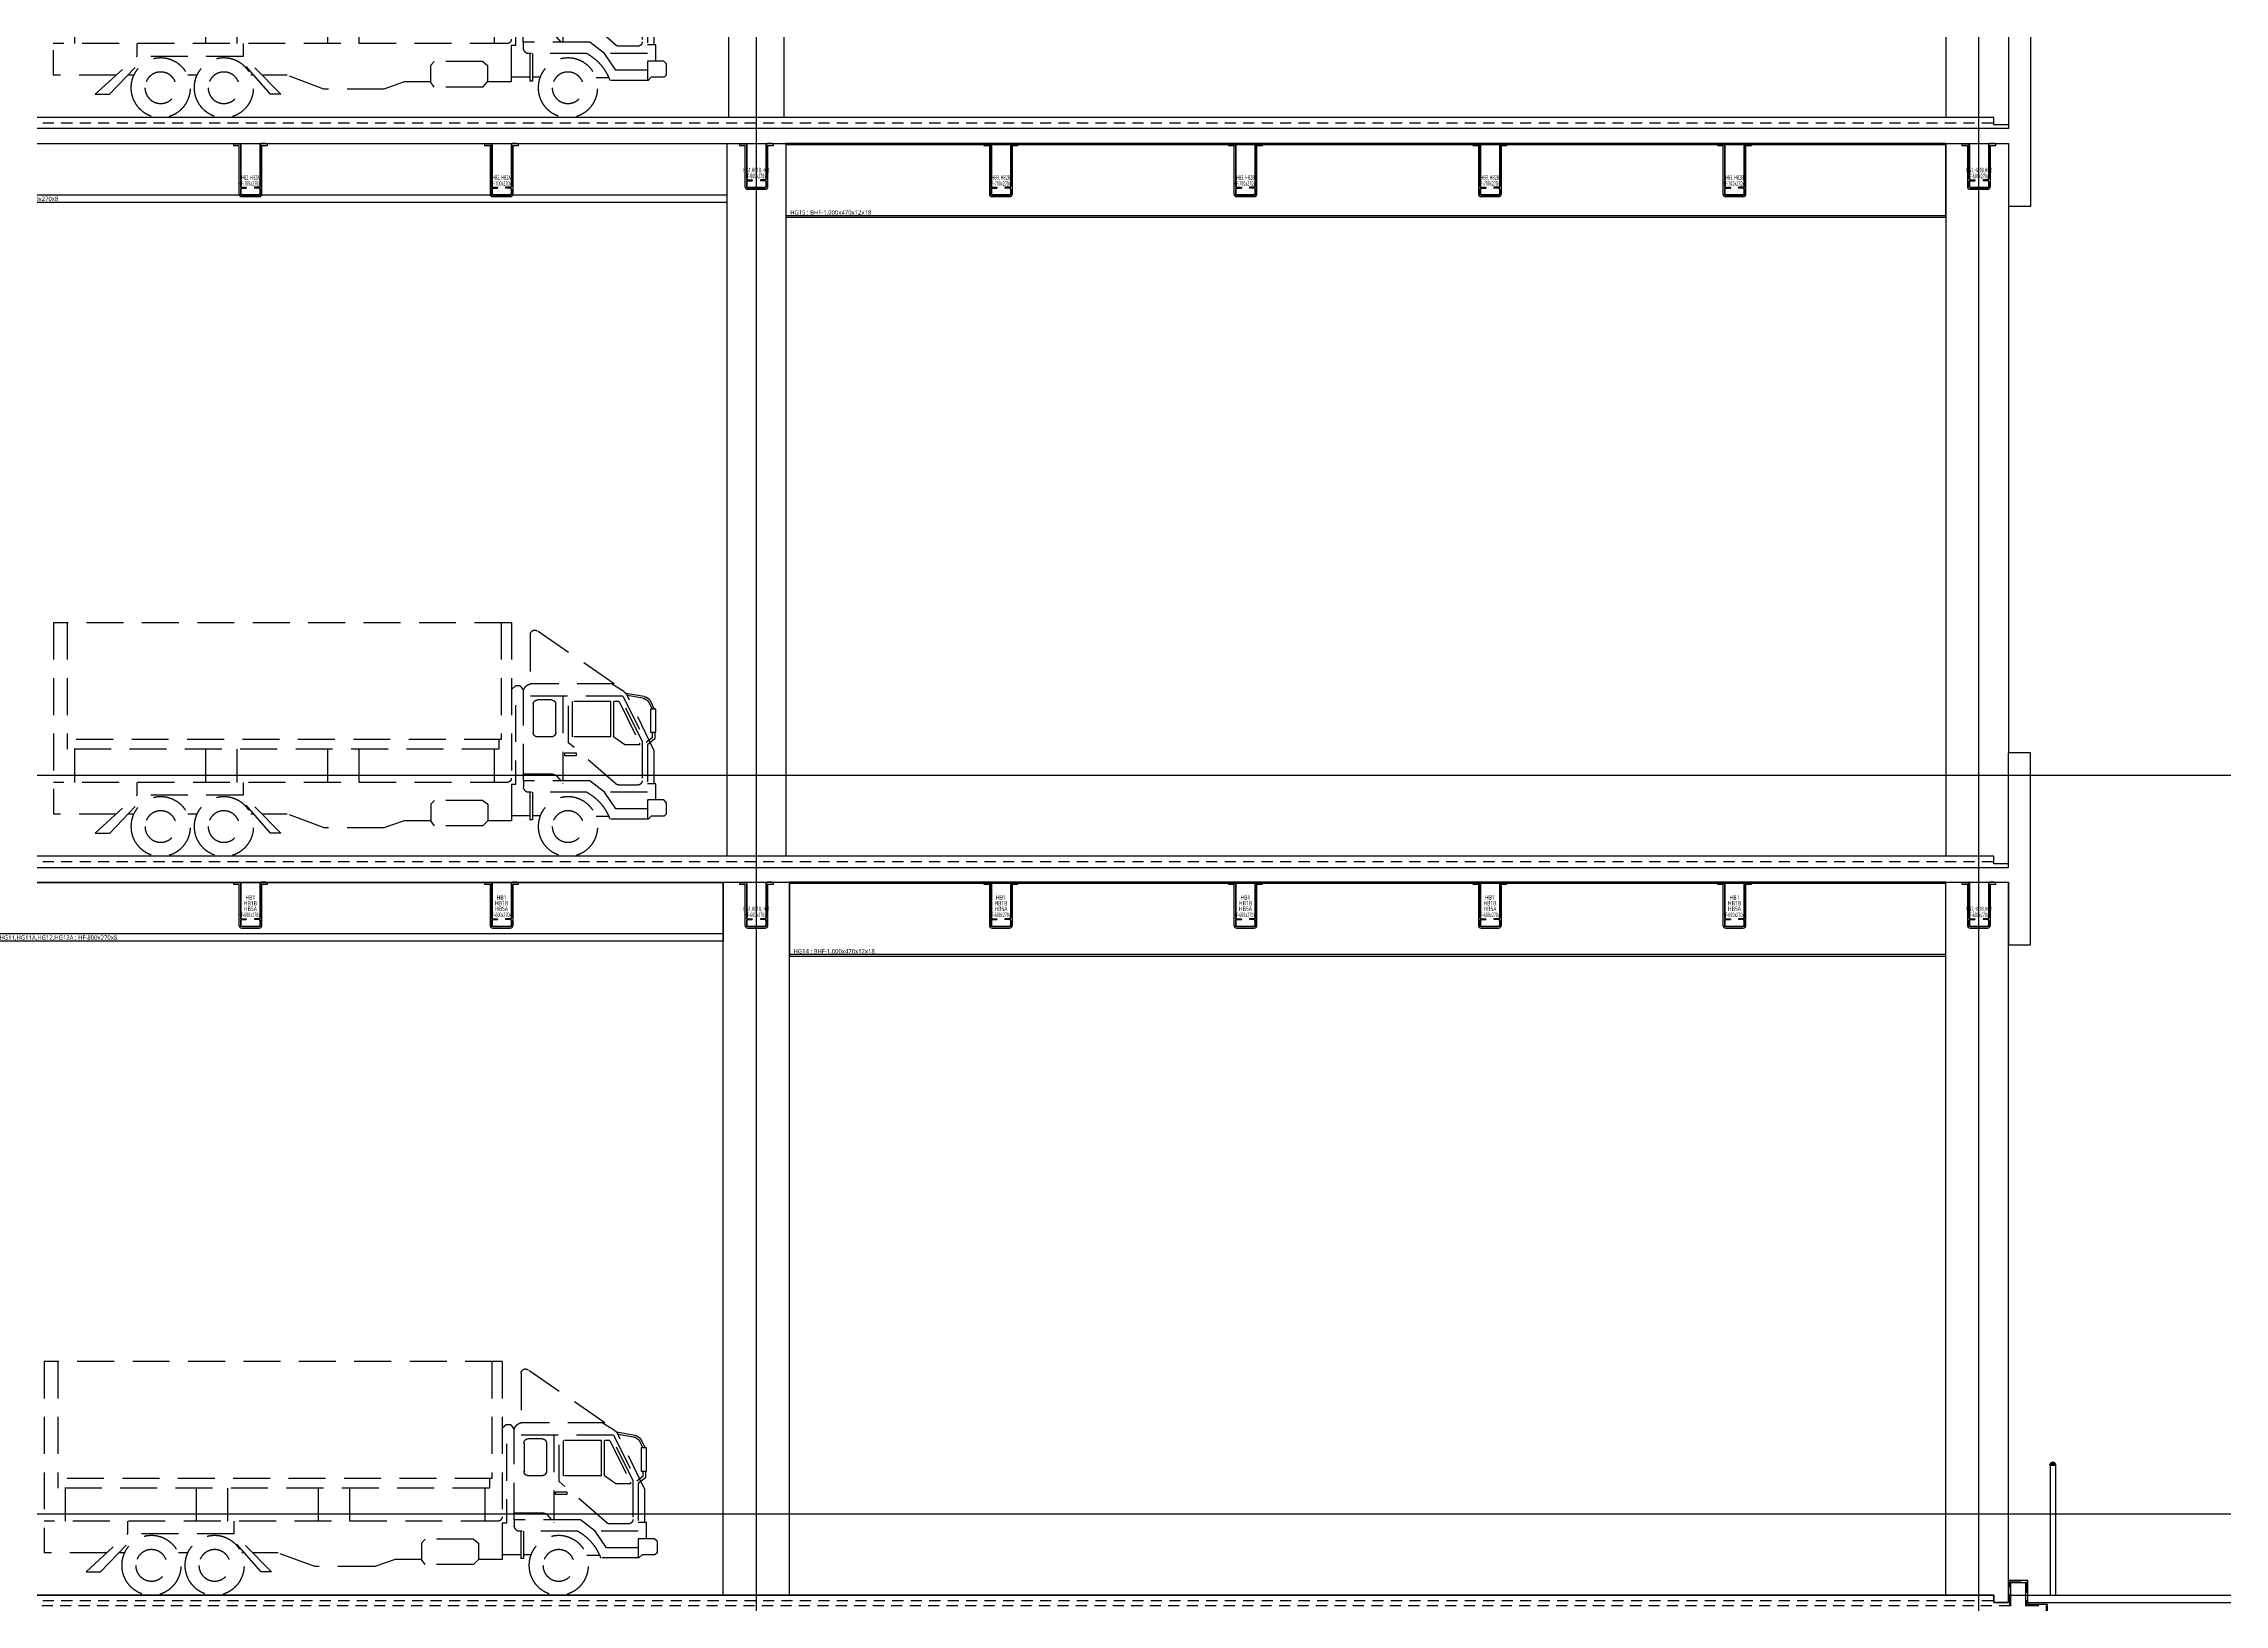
# Model space of a CAD drawing. Header units: millimetres. Extents: x 35054840 to 35483341, y -1288013 to -991013.
# Drawn here: x 35311087 to 35340609, y -1228518 to -1207393 of the extents above; entities that cross this region are included whole.
import ezdxf
from ezdxf.enums import TextEntityAlignment as Align

# ---------------------------------------------------------------- set-up
doc = ezdxf.new("R2010")
doc.units = ezdxf.units.MM
doc.header["$LTSCALE"] = 1000
doc.header["$MEASUREMENT"] = 0
doc.header["$PDSIZE"] = -10
doc.linetypes.add('DASHED', pattern=[0.75, 0.5, -0.25])
doc.linetypes.add('HID', pattern=[2.5, 1.5, -1])
doc.layers.get('0').update_dxf_attribs({"linetype": 'CONTINUOUS'})
doc.layers.get('Defpoints').update_dxf_attribs({"color": 161, "linetype": 'CONTINUOUS'})
for name, color, linetype in [('02-COL', 2, 'CONTINUOUS'), ('_LIBR', 1, 'CONTINUOUS'), ('cen', 1, 'CONTINUOUS'), ('con', 2, 'CONTINUOUS'), ('ELE5', 254, 'CONTINUOUS'), ('ELE6', 8, 'CONTINUOUS'), ('FIN', 9, 'CONTINUOUS'), ('FIN(내화피복)', 8, 'CONTINUOUS'), ('HAT-252', 252, 'CONTINUOUS'), ('HF', 3, 'CONTINUOUS'), ('KZ_횡단_계획선', 3, 'CONTINUOUS'), ('S-SBEAM-HF', 4, 'CONTINUOUS'), ('S-SGIRDER-HF', 3, 'CONTINUOUS'), ('wire-meshes', 1, 'CONTINUOUS'), ('벽배수판', 3, 'CONTINUOUS'), ('주주', 210, 'CONTINUOUS'), ('주주캡', 4, 'CONTINUOUS')]:
    doc.layers.add(name, color=color, linetype=linetype)
doc.styles.add('TE', font='malgun_0.ttf')

# ---------------------------------------------------------------- blocks, each defined once
blk = doc.blocks.new('A$C203B301E')
at = {"layer": '_LIBR', "linetype": 'DASHED'}
for p, q in [((707, 2333), (1749, 3051)), ((1841, 3003), (1841, 2333)), ((2098, 3162), (8298, 3162)), ((2098, 3162), (2098, 939)), ((2237, 3162), (2237, 1581)), ((8112, 3162), (8112, 1449)), ((8298, 3162), (8298, 572)), ((215, 2099), (163, 1994)), ((169, 1438), (531, 2182)), ((232, 2076), (192, 1994)), ((589, 2166), (256, 1510)), ((300, 2162), (546, 2205)), ((317, 2139), (529, 2176)), ((327, 1557), (605, 2118)), ((638, 2094), (361, 1531)), ((575, 2230), (742, 2333)), ((589, 2166), (1935, 2166)), ((638, 2094), (712, 2094)), ((707, 2333), (1841, 2333)), ((712, 1614), (712, 2094)), ((753, 2094), (1268, 2094)), ((753, 1617), (753, 2094)), ((1268, 1617), (1268, 2094)), ((1323, 1536), (1323, 2166)), ((1399, 2165), (1399, 1021)), ((1556, 2117), (1743, 2117)), ((1979, 2306), (1935, 2243)), ((1935, 1021), (1935, 2243)), ((1979, 2306), (2042, 2306)), ((2042, 2306), (2098, 2259)), ((1498, 2058), (1498, 1675)), ((1801, 2058), (1801, 1675)), ((2040, 2048), (2040, 973)), ((157, 1679), (157, 1589)), ((157, 1589), (256, 1511)), ((192, 1679), (192, 1605)), ((192, 1605), (272, 1542)), ((256, 1510), (256, 503)), ((327, 1557), (327, 1024)), ((361, 1531), (361, 1508)), ((361, 1508), (560, 1508)), ((560, 1508), (712, 1614)), ((682, 979), (1323, 1536)), ((752, 1617), (1268, 1617)), ((1556, 1617), (1743, 1617)), ((2237, 1581), (8112, 1581)), ((2267, 1581), (2267, 1449)), ((169, 1438), (169, 983)), ((2267, 1449), (8112, 1449)), ((2330, 1449), (2330, 1000)), ((4162, 1449), (4162, 1000)), ((4588, 1449), (4588, 1000)), ((5813, 1449), (5813, 1000)), ((6239, 1449), (6239, 1000)), ((8013, 1449), (8013, 1000)), ((141, 983), (256, 983)), ((141, 763), (141, 983)), ((386, 965), (644, 965)), ((837, 867), (1036, 1021)), ((1036, 1021), (1935, 1021)), ((1399, 986), (1399, 983)), ((1487, 1089), (1429, 1021)), ((1531, 1110), (1935, 1110)), ((1935, 1021), (1935, 937)), ((2040, 973), (2098, 973)), ((2098, 973), (2098, 481)), ((2157, 1000), (8298, 1000)), ((5727, 1000), (5727, 828)), ((7167, 1000), (7167, 828)), ((0, 729), (34, 763)), ((0, 729), (0, 572)), ((34, 763), (256, 763)), ((256, 867), (837, 867)), ((256, 641), (685, 641)), ((685, 641), (837, 867)), ((1074, 867), (1884, 867)), ((1810, 867), (1810, 494)), ((1846, 867), (1846, 494)), ((2484, 757), (2418, 705)), ((2418, 705), (2418, 481)), ((2484, 757), (3140, 757)), ((3140, 757), (3190, 705)), ((3190, 705), (3190, 481)), ((5218, 315), (5727, 829)), ((5359, 315), (5808, 828)), ((5727, 828), (7167, 828)), ((7535, 315), (7043, 828)), ((7730, 315), (7167, 829)), ((0, 572), (28, 545)), ((28, 545), (203, 545)), ((203, 545), (245, 503)), ((245, 503), (763, 503)), ((776, 537), (951, 537)), ((1708, 546), (1810, 546)), ((1810, 494), (1846, 494)), ((1846, 546), (2098, 546)), ((2098, 481), (2418, 481)), ((2484, 413), (2418, 481)), ((2484, 413), (3140, 413)), ((3140, 413), (3190, 481)), ((3190, 481), (3547, 481)), ((3547, 481), (3822, 386)), ((3822, 386), (4634, 386)), ((4634, 386), (5131, 572)), ((5131, 572), (5472, 572)), ((5218, 315), (5359, 315)), ((5584, 572), (5623, 572)), ((6355, 572), (6478, 572)), ((7210, 572), (7289, 572)), ((7449, 572), (8298, 572)), ((7730, 315), (7535, 315))]:
    blk.add_line(p, q, dxfattribs=at)
for points in [[(144, 1994), (215, 1994), (215, 1679), (144, 1679)], [(1216, 1395), (1380, 1395), (1380, 1365), (1216, 1365)]]:
    blk.add_lwpolyline(points, close=True, dxfattribs=at)
for centre, radius in [((1331, 403), 403), ((1331, 403), 213), ((5989, 403), 403), ((5989, 403), 213), ((6844, 403), 403), ((6844, 403), 213)]:
    blk.add_circle(centre, radius, dxfattribs=at)
for centre, radius, start, end in [((1782, 3003), 58.7, 0, 124.5534), ((320, 2047), 117, 99.8078, 153.6451), ((337, 2024), 117, 99.8078, 153.6451), ((637, 2130), 117, 121.6386, 154.0055), ((1556, 2058), 58.7, 90, 180), ((1743, 2058), 58.7, 0, 90), ((1817, 2214), 121, 13.798, 78.7774), ((1556, 1675), 58.7, 180, 270), ((1743, 1675), 58.7, 270, 0), ((386, 1024), 58.7, 180, 270), ((644, 1024), 58.7, 270, 310.9903), ((1531, 1051), 58.7, 90, 139.6431), ((1835, 956), 102, 298.3994, 349.3074), ((2157, 1059), 58.7, 180, 270), ((1403, 271), 680, 118.8823, 160.089)]:
    blk.add_arc(centre, radius, start, end, dxfattribs=at)
blk = doc.blocks.new('sdfsgdfdfg')
at = {"layer": 'cen', "ltscale": 0.1}
for p, q in [((34678649, -327809), (34678649, -240916)), ((34695199, -327809), (34695199, -240916))]:
    blk.add_line(p, q, dxfattribs=at)
at = {"layer": 'cen', "ltscale": 5}
for p, q in [((34536435, -290709), (34739302, -290709)), ((34536435, -300709), (34739302, -300709))]:
    blk.add_line(p, q, dxfattribs=at)
blk = doc.blocks.new('종단면도_3층')
at = {"layer": '02-COL', "ltscale": 0.1}
blk.add_lwpolyline([(34528630, -282159), (34528630, -283009), (34528930, -283009)], dxfattribs=at)
at = {"layer": 'con', "ltscale": 0.1}
for points in [[(34422980, -280109), (34422980, -280909), (34501505, -280909), (34501505, -282159), (34528630, -282159)], [(34528930, -283009), (34528930, -280409), (34528630, -280409), (34528630, -281959), (34501755, -281959), (34501755, -280709)]]:
    blk.add_lwpolyline(points, dxfattribs=at)
at = {"layer": 'FIN', "ltscale": 0.5}
blk.add_lwpolyline([(34528630, -281909), (34528430, -281909), (34528430, -281809), (34501755, -281809)], dxfattribs=at)
at = {"layer": 'wire-meshes', "linetype": 'HID', "ltscale": 0.1}
blk.add_lwpolyline([(34528420, -281884), (34501755, -281884)], dxfattribs=at)
at = {"xscale": -1}
blk.add_blockref('A$C203B301E', (34510460, -281809), dxfattribs=at)
blk = doc.blocks.new('종단면도_2층 하역장')
at = {"layer": 'con', "ltscale": 0.1}
for p, q in [((34197986, -1219593), (34197986, -1216993)), ((34170811, -1218743), (34197686, -1218743)), ((34197686, -1218743), (34197686, -1219593)), ((34197686, -1219593), (34197986, -1219593))]:
    blk.add_line(p, q, dxfattribs=at)
for points in [[(34170811, -1218543), (34197686, -1218543), (34197686, -1216993)], [(34197986, -1216993), (34197686, -1216993)]]:
    blk.add_lwpolyline(points, dxfattribs=at)
at = {"layer": 'FIN', "ltscale": 0.5}
blk.add_lwpolyline([(34197686, -1218493), (34197486, -1218493), (34197486, -1218393), (34170811, -1218393)], dxfattribs=at)
at = {"layer": 'wire-meshes', "linetype": 'HID', "ltscale": 0.1}
blk.add_lwpolyline([(34197476, -1218468), (34170811, -1218468)], dxfattribs=at)
at = {"xscale": -1}
blk.add_blockref('A$C203B301E', (34179517, -1218393), dxfattribs=at)
blk = doc.blocks.new('*U204')
at = {"layer": 'ELE6', "ltscale": 0.1}
for p, q in [((9900, 792), (0, 792)), ((9900, 100), (0, 100))]:
    blk.add_line(p, q, dxfattribs=at)
blk.add_lwpolyline([(9900, 0), (0, 0), (0, 800), (9900, 800)], close=True, dxfattribs=at)
at = {"layer": 'Defpoints', "style": 'TE'}
blk.add_text('HG13 : HF-800x270x8', height=60, dxfattribs=at).set_placement((449, 50), align=Align.MIDDLE_CENTER)
blk = doc.blocks.new('*U205')
at = {"layer": 'ELE6', "ltscale": 0.1}
for p, q in [((15700, -18), (0, -18)), ((15700, -980), (0, -980))]:
    blk.add_line(p, q, dxfattribs=at)
blk.add_lwpolyline([(0, -1000), (15700, -1000), (15700, 0), (0, 0)], close=True, dxfattribs=at)
at = {"layer": 'Defpoints', "style": 'TE'}
blk.add_text('HG15 : BHF-1,000x470x12x18', height=60, dxfattribs=at).set_placement((606, -935), align=Align.MIDDLE_CENTER)
blk = doc.blocks.new('*U211')
at = {"layer": 'ELE6', "ltscale": 0.1}
for p, q in [((15650, -18), (0, -18)), ((15650, -980), (0, -980))]:
    blk.add_line(p, q, dxfattribs=at)
blk.add_lwpolyline([(0, -1000), (15650, -1000), (15650, 0), (0, 0)], close=True, dxfattribs=at)
at = {"layer": 'Defpoints', "style": 'TE'}
blk.add_text('HG14 : BHF-1,000x470x12x18', height=60, dxfattribs=at).set_placement((603, -935), align=Align.MIDDLE_CENTER)
blk = doc.blocks.new('*U210')
at = {"layer": 'ELE6', "ltscale": 0.1}
for p, q in [((9850, -8), (0, -8)), ((9850, -700), (0, -700))]:
    blk.add_line(p, q, dxfattribs=at)
blk.add_lwpolyline([(9850, -800), (0, -800), (0, 0), (9850, 0)], close=True, dxfattribs=at)
at = {"layer": 'Defpoints', "style": 'TE'}
blk.add_text('HG11,HG11A,HG12,HG12A : HF-800x270x8', height=60, dxfattribs=at).set_placement((851, -750), align=Align.MIDDLE_CENTER)
blk = doc.blocks.new('HF')
at = {"layer": 'Defpoints'}
blk.add_point((0, 0), dxfattribs=at)
at = {"layer": 'HF', "color": 0, "linetype": 'ByBlock'}
for p, q in [((-209, 0), (-147, 0)), ((-209, 0), (-209, -6)), ((209, 0), (147, 0)), ((209, 0), (209, -6)), ((-209, -6), (-147, -6)), ((-135, -18), (-135, -482)), ((-129, -18), (-129, -482)), ((129, -18), (129, -482)), ((135, -18), (135, -482)), ((209, -6), (147, -6)), ((-135, -518), (-135, -582)), ((-129, -518), (-129, -582)), ((-117, -494), (-55, -494)), ((-117, -500), (-55, -500)), ((-117, -506), (-55, -506)), ((-55, -494), (-55, -500)), ((-55, -500), (-55, -506)), ((117, -494), (55, -494)), ((55, -494), (55, -500)), ((117, -500), (55, -500)), ((55, -500), (55, -506)), ((117, -506), (55, -506)), ((129, -518), (129, -582)), ((135, -518), (135, -582)), ((-117, -594), (117, -594)), ((-117, -600), (117, -600))]:
    blk.add_line(p, q, dxfattribs=at)
for centre, radius, start, end in [((-147, -18), 18, 0, 90), ((-147, -18), 12, 0, 90), ((147, -18), 18, 90, 180), ((147, -18), 12, 90, 180), ((-117, -482), 18, 180, 270), ((-117, -518), 18, 90, 180), ((-117, -582), 18, 180, 270), ((-117, -482), 12, 180, 270), ((-117, -518), 12, 90, 180), ((-117, -582), 12, 180, 270), ((117, -482), 12, 270, 360), ((117, -482), 18, 270, 360), ((117, -518), 18, 0, 90), ((117, -518), 12, 0, 90), ((117, -582), 12, 270, 360), ((117, -582), 18, 270, 360)]:
    blk.add_arc(centre, radius, start, end, dxfattribs=at)
blk = doc.blocks.new('HG1')
at = {"layer": 'S-SGIRDER-HF', "ltscale": 0.1}
blk.add_blockref('HF', (0, 0), dxfattribs=at)
at = {"layer": 'Defpoints', "style": 'TE', "width": 0.5}
for s, p in [('HG1,HG1B,HG2', (0, -361)), ('HF-600x270x6', (0, -442))]:
    blk.add_text(s, height=60, dxfattribs=at).set_placement(p, align=Align.MIDDLE_CENTER)
blk = doc.blocks.new('HB1')
at = {"layer": 'S-SBEAM-HF'}
blk.add_blockref('HF', (0, 0), dxfattribs=at)
at = {"layer": 'Defpoints', "style": 'TE'}
for s, width, p in [('HB1B', 0.7, (0, -284)), ('HB1', 0.7, (0, -206)), ('HF-600x270x6', 0.5, (0, -442)), ('HB5A', 0.7, (0, -361))]:
    blk.add_text(s, height=60, dxfattribs=dict(at, width=width)).set_placement(p, align=Align.MIDDLE_CENTER)
blk = doc.blocks.new('*U60')
at = {"layer": 'Defpoints'}
blk.add_point((0, 0), dxfattribs=at)
at = {"layer": 'HF', "color": 0, "linetype": 'ByBlock'}
for p, q in [((-209, 0), (-147, 0)), ((-209, 0), (-209, -6)), ((209, 0), (147, 0)), ((209, 0), (209, -6)), ((-209, -6), (-147, -6)), ((-135, -18), (-135, -582)), ((-129, -18), (-129, -582)), ((129, -18), (129, -582)), ((135, -18), (135, -582)), ((209, -6), (147, -6)), ((-135, -618), (-135, -682)), ((-129, -618), (-129, -682)), ((-117, -594), (-55, -594)), ((-117, -600), (-55, -600)), ((-117, -606), (-55, -606)), ((-117, -694), (117, -694)), ((-117, -700), (117, -700)), ((-55, -594), (-55, -600)), ((-55, -600), (-55, -606)), ((117, -594), (55, -594)), ((55, -594), (55, -600)), ((117, -600), (55, -600)), ((55, -600), (55, -606)), ((117, -606), (55, -606)), ((129, -618), (129, -682)), ((135, -618), (135, -682))]:
    blk.add_line(p, q, dxfattribs=at)
for centre, radius, start, end in [((-147, -18), 18, 0, 90), ((-147, -18), 12, 0, 90), ((147, -18), 18, 90, 180), ((147, -18), 12, 90, 180), ((-117, -582), 18, 180, 270), ((-117, -582), 12, 180, 270), ((117, -582), 12, 270, 360), ((117, -582), 18, 270, 360), ((-117, -618), 18, 90, 180), ((-117, -682), 18, 180, 270), ((-117, -618), 12, 90, 180), ((-117, -682), 12, 180, 270), ((117, -618), 18, 0, 90), ((117, -618), 12, 0, 90), ((117, -682), 12, 270, 360), ((117, -682), 18, 270, 360)]:
    blk.add_arc(centre, radius, start, end, dxfattribs=at)
blk = doc.blocks.new('HB3')
at = {"layer": 'S-SBEAM-HF'}
blk.add_blockref('*U60', (0, 0), dxfattribs=at)
at = {"layer": 'Defpoints', "style": 'TE', "width": 0.5}
for s, p in [('HF-700x270x8', (0, -542)), ('HB3, HB2B', (0, -461))]:
    blk.add_text(s, height=60, dxfattribs=at).set_placement(p, align=Align.MIDDLE_CENTER)
blk = doc.blocks.new('*U61')
at = {"layer": 'Defpoints'}
blk.add_point((0, 0), dxfattribs=at)
at = {"layer": 'HF', "color": 0, "linetype": 'ByBlock'}
for p, q in [((-209, 0), (-147, 0)), ((-209, 0), (-209, -6)), ((209, 0), (147, 0)), ((209, 0), (209, -6)), ((-209, -6), (-147, -6)), ((-135, -18), (-135, -582)), ((-129, -18), (-129, -582)), ((129, -18), (129, -582)), ((135, -18), (135, -582)), ((209, -6), (147, -6)), ((-135, -618), (-135, -682)), ((-129, -618), (-129, -682)), ((-117, -594), (-55, -594)), ((-117, -600), (-55, -600)), ((-117, -606), (-55, -606)), ((-117, -694), (117, -694)), ((-117, -700), (117, -700)), ((-55, -594), (-55, -600)), ((-55, -600), (-55, -606)), ((117, -594), (55, -594)), ((55, -594), (55, -600)), ((117, -600), (55, -600)), ((55, -600), (55, -606)), ((117, -606), (55, -606)), ((129, -618), (129, -682)), ((135, -618), (135, -682))]:
    blk.add_line(p, q, dxfattribs=at)
for centre, radius, start, end in [((-147, -18), 18, 0, 90), ((-147, -18), 12, 0, 90), ((147, -18), 18, 90, 180), ((147, -18), 12, 90, 180), ((-117, -582), 18, 180, 270), ((-117, -582), 12, 180, 270), ((117, -582), 12, 270, 360), ((117, -582), 18, 270, 360), ((-117, -618), 18, 90, 180), ((-117, -682), 18, 180, 270), ((-117, -618), 12, 90, 180), ((-117, -682), 12, 180, 270), ((117, -618), 18, 0, 90), ((117, -618), 12, 0, 90), ((117, -682), 12, 270, 360), ((117, -682), 18, 270, 360)]:
    blk.add_arc(centre, radius, start, end, dxfattribs=at)
blk = doc.blocks.new('HB2')
at = {"layer": 'S-SBEAM-HF'}
blk.add_blockref('*U61', (0, 0), dxfattribs=at)
at = {"layer": 'Defpoints', "style": 'TE', "width": 0.5}
for s, p in [('HF-700x270x7', (0, -542)), ('HB2, HB2A', (0, -461))]:
    blk.add_text(s, height=60, dxfattribs=at).set_placement(p, align=Align.MIDDLE_CENTER)
blk = doc.blocks.new('경계휀스-H1800')
at = {"layer": '주주'}
for p, q in [((0, 1758), (0, 0)), ((76, 1758), (76, 0)), ((0, 0), (76, 0))]:
    blk.add_line(p, q, dxfattribs=at)
at = {"layer": '주주캡', "extrusion": (0, 1, 0)}
for p, q in [((1, 1772), (75, 1772)), ((32, 1791), (44, 1791)), ((-2, 1758), (-2, 1769)), ((-2, 1758), (78, 1758)), ((78, 1758), (78, 1769))]:
    blk.add_line(p, q, dxfattribs=at)
at = {"layer": '주주캡'}
for centre, radius, start, end in [((1, 1769), 3, 90, 180), ((1, 1773), 1, 270, 345.4355), ((26, 1767), 24.4, 155.4041, 165.4355), ((20, 1776), 16, 70.8104, 176.796), ((26, 1767), 24.4, 90.7501, 92.2023), ((42, 1783), 18.4, 116.9732, 152.3234), ((38, 1789), 11.4, 90.8552, 114.2158), ((38, 1789), 11.4, 65.7842, 89.1448), ((34, 1783), 18.4, 27.6766, 63.0268), ((51, 1767), 24.4, 87.7977, 89.2499), ((57, 1776), 16, 3.204, 109.1896), ((51, 1767), 24.4, 14.5645, 24.5959), ((75, 1773), 1, 194.5645, 270), ((75, 1769), 3, 0, 90)]:
    blk.add_arc(centre, radius, start, end, dxfattribs=at)
for points, knots in [([(25, 1791), (25, 1791), (25, 1791), (25, 1791), (25, 1791), (25, 1791), (24, 1791), (24, 1791), (24, 1791), (23, 1791), (22, 1791), (19, 1790), (16, 1789), (13, 1787), (12, 1786), (10, 1785), (9, 1784), (7, 1782), (6, 1781), (5, 1779), (5, 1778), (4, 1778), (4, 1777), (4, 1777), (4, 1777), (4, 1777), (4, 1777), (4, 1777)], [-16.912538, -16.912538, -16.912538, -16.912538, -16.897164, -16.897164, -16.400638, -16.400638, -15.654716, -15.654716, -14.643983, -14.643983, -12.960851, -12.960851, -9.314563, -9.314563, -7.585116, -7.585116, -5.797846, -5.797846, -3.706527, -3.706527, -2.391655, -2.391655, -1.148, -1.148, -0.462096, -0.462096, 0, 0, 0, 0]), ([(19, 1781), (20, 1783), (20, 1784), (21, 1786), (22, 1787), (23, 1789), (24, 1790), (26, 1791), (27, 1792), (29, 1792), (30, 1792), (32, 1791), (32, 1791), (33, 1791)], [5.117402, 5.117402, 5.117402, 5.117402, 5.40531, 5.40531, 5.693218, 5.693218, 5.981126, 5.981126, 6.235328, 6.235328, 6.436027, 6.436027, 6.556942, 6.556942, 6.556942, 6.556942]), ([(21, 1777), (21, 1777), (21, 1777), (20, 1777), (20, 1777), (20, 1777), (20, 1778), (19, 1779), (19, 1779), (19, 1781), (19, 1781), (19, 1781)], [-33.466678, -33.466678, -33.466678, -33.466678, -32.975849, -32.975849, -32.24217, -32.24217, -31.005463, -31.005463, -29.245158, -29.245158, -28.411751, -28.411751, -28.411751, -28.411751]), ([(33, 1791), (33, 1791), (33, 1791), (33, 1791), (33, 1791), (32, 1790), (31, 1790), (29, 1788), (29, 1787), (28, 1785), (27, 1784), (26, 1782), (25, 1781), (24, 1779), (24, 1779), (23, 1778), (22, 1777), (22, 1777), (22, 1777), (21, 1777), (21, 1777), (21, 1777)], [-15.03923, -15.03923, -15.03923, -15.03923, -14.69959, -14.69959, -13.428264, -13.428264, -9.906503, -9.906503, -8.021319, -8.021319, -6.178594, -6.178594, -3.935214, -3.935214, -2.5321, -2.5321, -1.221661, -1.221661, -0.491657, -0.491657, 0, 0, 0, 0]), ([(57, 1781), (57, 1783), (56, 1784), (55, 1786), (55, 1787), (53, 1789), (52, 1790), (50, 1791), (49, 1792), (47, 1792), (46, 1792), (45, 1791), (44, 1791), (44, 1791)], [5.117402, 5.117402, 5.117402, 5.117402, 5.40531, 5.40531, 5.693218, 5.693218, 5.981126, 5.981126, 6.235328, 6.235328, 6.436027, 6.436027, 6.556942, 6.556942, 6.556942, 6.556942]), ([(56, 1777), (55, 1777), (55, 1777), (55, 1777), (55, 1777), (54, 1777), (54, 1778), (53, 1779), (52, 1779), (51, 1781), (50, 1783), (49, 1785), (49, 1786), (47, 1787), (47, 1788), (45, 1790), (45, 1790), (44, 1791), (44, 1791), (44, 1791), (44, 1791), (44, 1791)], [-33.466678, -33.466678, -33.466678, -33.466678, -32.975849, -32.975849, -32.24217, -32.24217, -31.005463, -31.005463, -29.245158, -29.245158, -26.856555, -26.856555, -25.069127, -25.069127, -23.20804, -23.20804, -20.211668, -20.211668, -18.774506, -18.774506, -18.224646, -18.224646, -18.224646, -18.224646]), ([(73, 1777), (73, 1777), (73, 1777), (73, 1777), (73, 1777), (73, 1777), (73, 1777), (72, 1778), (72, 1778), (71, 1779), (71, 1780), (69, 1782), (68, 1783), (66, 1786), (65, 1786), (62, 1788), (61, 1789), (58, 1790), (56, 1790), (54, 1791), (53, 1791), (53, 1791), (52, 1791), (52, 1791), (52, 1791), (52, 1791), (52, 1791), (52, 1791)], [-33.919985, -33.919985, -33.919985, -33.919985, -33.773856, -33.773856, -33.270544, -33.270544, -32.429006, -32.429006, -31.038193, -31.038193, -29.107612, -29.107612, -26.50308, -26.50308, -24.666168, -24.666168, -22.819666, -22.819666, -20.176355, -20.176355, -18.850515, -18.850515, -17.938495, -17.938495, -17.361725, -17.361725, -16.912538, -16.912538, -16.912538, -16.912538]), ([(57, 1781), (57, 1781), (57, 1780), (57, 1779), (57, 1779), (57, 1778), (57, 1777), (56, 1777), (56, 1777), (56, 1777), (56, 1777), (56, 1777)], [-4.985141, -4.985141, -4.985141, -4.985141, -3.935214, -3.935214, -2.5321, -2.5321, -1.221661, -1.221661, -0.491657, -0.491657, 0, 0, 0, 0])]:
    blk.add_open_spline(points, degree=3, knots=knots, dxfattribs=at)

msp = doc.modelspace()

# ---------------------------------------------------------------- linework, layer by layer
at = {"ltscale": 0.1, "elevation": 1}
msp.add_lwpolyline([(35337946.3, -1228493), (35341935.4, -1228493), (35350037.6, -1228643), (35365540.7, -1228643), (35381388.6, -1228643)], dxfattribs=at)
at = {"layer": 'con', "ltscale": 1000, "elevation": 1}
msp.add_lwpolyline([(35337716.3, -1228543), (35337716.3, -1228223), (35337916.3, -1228223), (35337916.3, -1228543)], dxfattribs=at)
at = {"layer": 'ELE5', "ltscale": 0.1, "elevation": 1}
for points in [[(35320361.3, -1208393), (35320361.3, -1198743)], [(35321111.3, -1208393), (35321111.3, -1198743)], [(35336836, -1198743), (35336836.3, -1208393)]]:
    msp.add_lwpolyline(points, dxfattribs=at)
at = {"layer": 'ELE5', "ltscale": 1000, "elevation": 1}
for points in [[(35320336.3, -1208743), (35320336.3, -1218393)], [(35321136.3, -1208743), (35321136.3, -1218393)], [(35336836.3, -1208743), (35336836.3, -1218393)], [(35337686.3, -1208743), (35337686.3, -1216993)], [(35320286.3, -1228393), (35320286.3, -1218743)], [(35321186.3, -1228393), (35321186.3, -1218743)], [(35336836.3, -1228393), (35336836.3, -1218743)]]:
    msp.add_lwpolyline(points, dxfattribs=at)
at = {"layer": 'ELE5', "ltscale": 1000}
msp.add_lwpolyline([(35337686.3, -1228393), (35337686.3, -1218743)], dxfattribs=at)
at = {"layer": 'FIN', "ltscale": 0.5}
msp.add_lwpolyline([(35338216.3, -1228993), (35338216.3, -1228518), (35337986.3, -1228518), (35337986.3, -1228518), (35337946.3, -1228518), (35337946.3, -1228193), (35337686.3, -1228193), (35337686.3, -1228493), (35337486.3, -1228493), (35337486.3, -1228393), (35310811.3, -1228393)], dxfattribs=at)
at = {"layer": 'FIN(내화피복)', "ltscale": 10000, "elevation": 1}
for points in [[(35313656.3, -1208743), (35313656.3, -1208770), (35313730.3, -1208770), (35313730.3, -1209425, 0.4142136), (35313769.3, -1209464), (35314003.3, -1209464, 0.4142136), (35314042.3, -1209425), (35314042.3, -1208770), (35314116.3, -1208770), (35314116.3, -1208743)], [(35317056.3, -1208743), (35317056.3, -1208770), (35317130.3, -1208770), (35317130.3, -1209425, 0.4142136), (35317169.3, -1209464), (35317403.3, -1209464, 0.4142136), (35317442.3, -1209425), (35317442.3, -1208770), (35317516.3, -1208770), (35317516.3, -1208743)], [(35320506.3, -1208743), (35320506.3, -1208770), (35320580.3, -1208770), (35320580.3, -1209325, 0.4142136), (35320619.3, -1209364), (35320853.3, -1209364, 0.4142136), (35320892.3, -1209325), (35320892.3, -1208770), (35320966.3, -1208770), (35320966.3, -1208743)], [(35323816.3, -1208743), (35323816.3, -1208770), (35323890.3, -1208770), (35323890.3, -1209425, 0.4142136), (35323929.3, -1209464), (35324163.3, -1209464, 0.4142136), (35324202.3, -1209425), (35324202.3, -1208770), (35324276.3, -1208770), (35324276.3, -1208743)], [(35327126.3, -1208743), (35327126.3, -1208770), (35327200.3, -1208770), (35327200.3, -1209425, 0.4142136), (35327239.3, -1209464), (35327473.3, -1209464, 0.4142136), (35327512.3, -1209425), (35327512.3, -1208770), (35327586.3, -1208770), (35327586.3, -1208743)], [(35330436.3, -1208743), (35330436.3, -1208770), (35330510.3, -1208770), (35330510.3, -1209425, 0.4142136), (35330549.3, -1209464), (35330783.3, -1209464, 0.4142136), (35330822.3, -1209425), (35330822.3, -1208770), (35330896.3, -1208770), (35330896.3, -1208743)], [(35333746.3, -1208743), (35333746.3, -1208770), (35333820.3, -1208770), (35333820.3, -1209425, 0.4142136), (35333859.3, -1209464), (35334093.3, -1209464, 0.4142136), (35334132.3, -1209425), (35334132.3, -1208770), (35334206.3, -1208770), (35334206.3, -1208743)], [(35337056.3, -1208743), (35337056.3, -1208770), (35337130.3, -1208770), (35337130.3, -1209325, 0.4142136), (35337169.3, -1209364), (35337403.3, -1209364, 0.4142136), (35337442.3, -1209325), (35337442.3, -1208770), (35337516.3, -1208770), (35337516.3, -1208743)], [(35313656.3, -1218743), (35313656.3, -1218770), (35313730.3, -1218770), (35313730.3, -1219325, 0.4142136), (35313769.3, -1219364), (35314003.3, -1219364, 0.4142136), (35314042.3, -1219325), (35314042.3, -1218770), (35314116.3, -1218770), (35314116.3, -1218743)], [(35317056.3, -1218743), (35317056.3, -1218770), (35317130.3, -1218770), (35317130.3, -1219325, 0.4142136), (35317169.3, -1219364), (35317403.3, -1219364, 0.4142136), (35317442.3, -1219325), (35317442.3, -1218770), (35317516.3, -1218770), (35317516.3, -1218743)], [(35320506.3, -1218743), (35320506.3, -1218770), (35320580.3, -1218770), (35320580.3, -1219325, 0.4142136), (35320619.3, -1219364), (35320853.3, -1219364, 0.4142136), (35320892.3, -1219325), (35320892.3, -1218770), (35320966.3, -1218770), (35320966.3, -1218743)], [(35323816.3, -1218743), (35323816.3, -1218770), (35323890.3, -1218770), (35323890.3, -1219325, 0.4142136), (35323929.3, -1219364), (35324163.3, -1219364, 0.4142136), (35324202.3, -1219325), (35324202.3, -1218770), (35324276.3, -1218770), (35324276.3, -1218743)], [(35327126.3, -1218743), (35327126.3, -1218770), (35327200.3, -1218770), (35327200.3, -1219325, 0.4142136), (35327239.3, -1219364), (35327473.3, -1219364, 0.4142136), (35327512.3, -1219325), (35327512.3, -1218770), (35327586.3, -1218770), (35327586.3, -1218743)], [(35330436.3, -1218743), (35330436.3, -1218770), (35330510.3, -1218770), (35330510.3, -1219325, 0.4142136), (35330549.3, -1219364), (35330783.3, -1219364, 0.4142136), (35330822.3, -1219325), (35330822.3, -1218770), (35330896.3, -1218770), (35330896.3, -1218743)], [(35333746.3, -1218743), (35333746.3, -1218770), (35333820.3, -1218770), (35333820.3, -1219325, 0.4142136), (35333859.3, -1219364), (35334093.3, -1219364, 0.4142136), (35334132.3, -1219325), (35334132.3, -1218770), (35334206.3, -1218770), (35334206.3, -1218743)], [(35337056.3, -1218743), (35337056.3, -1218770), (35337130.3, -1218770), (35337130.3, -1219325, 0.4142136), (35337169.3, -1219364), (35337403.3, -1219364, 0.4142136), (35337442.3, -1219325), (35337442.3, -1218770), (35337516.3, -1218770), (35337516.3, -1218743)]]:
    msp.add_lwpolyline(points, format="xyb", dxfattribs=at)
at = {"layer": 'HAT-252', "linetype": 'HID', "ltscale": 0.1, "elevation": 1}
msp.add_lwpolyline([(35310811.3, -1228533), (35337706.3, -1228533), (35337706.3, -1228213), (35337926.3, -1228213), (35337926.3, -1228533), (35337944.9, -1228533), (35337944.9, -1228533), (35338196.3, -1228533), (35338196.3, -1241343)], dxfattribs=at)
at = {"layer": 'KZ_횡단_계획선'}
msp.add_lwpolyline([(35310811.3, -1228393), (35337486.3, -1228393), (35337486.3, -1228493), (35337686.3, -1228493), (35337686.3, -1228393), (35341936.3, -1228393)], dxfattribs=at)
at = {"layer": 'wire-meshes', "linetype": 'HID', "ltscale": 0.1, "elevation": 1}
msp.add_lwpolyline([(35337476.3, -1228468), (35310811.3, -1228468)], dxfattribs=at)

# ---------------------------------------------------------------- block references
for name, p in [('sdfsgdfdfg', (642087, -926584.2, 1)), ('종단면도_3층', (809056.3, -926584.2, 1)), ('종단면도_2층 하역장', (1140000, 0, 1))]:
    msp.add_blockref(name, p)
at = {"xscale": -1}
msp.add_blockref('A$C203B301E', (35319391.5, -1228393, 1), dxfattribs=at)
at = {"layer": 'ELE6'}
for name, p in [('*U204', (35310436.3, -1209543, 1)), ('*U205', (35321136.3, -1208743, 1)), ('*U210', (35310436.3, -1218743, 1)), ('*U211', (35321186.3, -1218743, 1))]:
    msp.add_blockref(name, p, dxfattribs=at)
at = {"layer": 'S-SBEAM-HF'}
for name, p in [('HB2', (35313886.3, -1208743, 1)), ('HB2', (35317286.3, -1208743, 1)), ('HB3', (35324046.3, -1208743, 1)), ('HB3', (35327356.3, -1208743, 1)), ('HB3', (35330666.3, -1208743, 1)), ('HB3', (35333976.3, -1208743, 1)), ('HB1', (35313886.3, -1218743, 1)), ('HB1', (35317286.3, -1218743, 1)), ('HB1', (35324046.3, -1218743, 1)), ('HB1', (35327356.3, -1218743, 1)), ('HB1', (35330666.3, -1218743, 1)), ('HB1', (35333976.3, -1218743, 1))]:
    msp.add_blockref(name, p, dxfattribs=at)
at = {"layer": 'S-SGIRDER-HF', "ltscale": 0.1}
for p in [(35320736.3, -1208743, 1), (35337286.3, -1208743, 1), (35320736.3, -1218743, 1), (35337286.3, -1218743, 1)]:
    msp.add_blockref('HG1', p, dxfattribs=at)
at = {"layer": '벽배수판'}
msp.add_blockref('경계휀스-H1800', (35338248.1, -1228393), dxfattribs=at)

doc.saveas('drawing.dxf')
